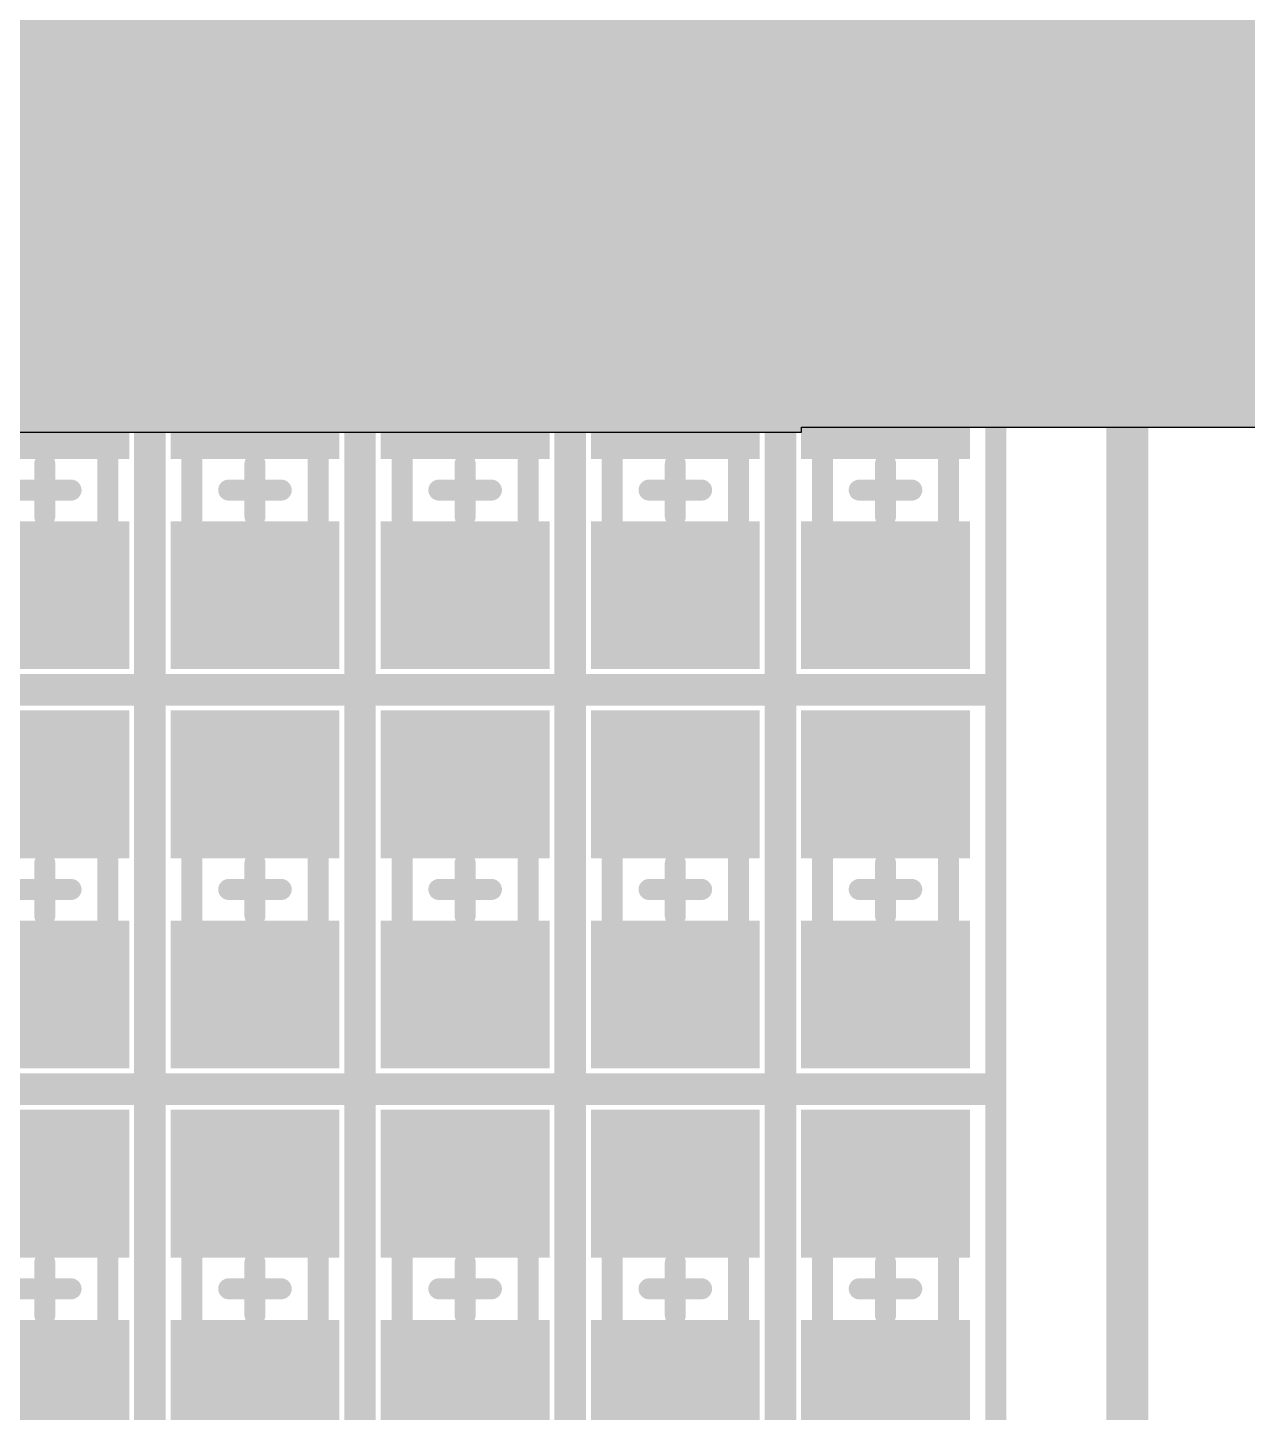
# Model space of a CAD drawing. Header units: millimetres. Extents: x 169 to 355, y 129 to 253.
# Drawn here: x 232.57 to 238.37, y 158.71 to 165.3 of the extents above; entities that cross this region are included whole.
import ezdxf

# ---------------------------------------------------------------- set-up
doc = ezdxf.new("R2010")
doc.units = ezdxf.units.MM
for name, color, linetype in [('BottomLayer', 5, 'Continuous'), ('BottomOverlay', 54, 'Continuous'), ('BottomPaste', 16, 'Continuous'), ('BottomSolder', 6, 'Continuous'), ('InternalPlane1', 76, 'Continuous'), ('Mechanical1', 6, 'Continuous'), ('Mechanical15', 56, 'Continuous')]:
    doc.layers.add(name, color=color, linetype=linetype)

# ---------------------------------------------------------------- blocks, each defined once
blk = doc.blocks.new('R0402_NOSILK_B_57')
at = {"layer": 'BottomLayer'}
for points in [[(-0.25, -0.3), (-0.25, 0.3), (-0.75, -0.3), (-0.75, 0.3)], [(0.75, -0.3), (0.75, 0.3), (0.25, -0.3), (0.25, 0.3)]]:
    blk.add_solid(points, dxfattribs=at)
at = {"layer": 'BottomPaste'}
for points in [[(-0.25, -0.3), (-0.25, 0.3), (-0.75, -0.3), (-0.75, 0.3)], [(0.75, -0.3), (0.75, 0.3), (0.25, -0.3), (0.25, 0.3)]]:
    blk.add_solid(points, dxfattribs=at)
at = {"layer": 'BottomSolder'}
for points in [[(-0.1484, -0.4016), (-0.1484, 0.4016), (-0.8516, -0.4016), (-0.8516, 0.4016)], [(0.8516, -0.4016), (0.8516, 0.4016), (0.1484, -0.4016), (0.1484, 0.4016)]]:
    blk.add_solid(points, dxfattribs=at)
at = {"layer": 'Mechanical1', "const_width": 0.1}
for points in [[(-0.52, 0.2999), (-0.52, -0.3001)], [(-0.52, 0.2999), (0.5201, 0.2999)], [(0.5201, 0.2999), (0.5201, -0.3001)], [(-0.52, -0.3001), (0.5201, -0.3001)]]:
    blk.add_lwpolyline(points, dxfattribs=at)
at = {"layer": 'Mechanical1', "const_width": 0.05}
for points in [[(-0.545, 0.2999, 1), (-0.495, 0.2999, 1)], [(-0.545, 0.2999, 1), (-0.495, 0.2999, 1)], [(0.4951, 0.2999, 1), (0.5451, 0.2999, 1)], [(0.4951, 0.2999, 1), (0.5451, 0.2999, 1)], [(-0.545, -0.3001, 1), (-0.495, -0.3001, 1)], [(-0.545, -0.3001, 1), (-0.495, -0.3001, 1)], [(0.4951, -0.3001, 1), (0.5451, -0.3001, 1)], [(0.4951, -0.3001, 1), (0.5451, -0.3001, 1)]]:
    blk.add_lwpolyline(points, format="xyb", close=True, dxfattribs=at)
at = {"layer": 'Mechanical15', "const_width": 0.1}
for points in [[(-0.975, 0.525), (-0.975, -0.525)], [(-0.975, 0.525), (0.975, 0.525)], [(0.975, 0.525), (0.975, -0.525)], [(0, 0.125), (0, -0.125)], [(-0.125, 0), (0.125, 0)], [(-0.975, -0.525), (0.975, -0.525)]]:
    blk.add_lwpolyline(points, dxfattribs=at)
at = {"layer": 'Mechanical15', "const_width": 0.05}
for points in [[(-1, 0.525, 1), (-0.95, 0.525, 1)], [(-1, 0.525, 1), (-0.95, 0.525, 1)], [(0.95, 0.525, 1), (1, 0.525, 1)], [(0.95, 0.525, 1), (1, 0.525, 1)], [(-0.025, 0.125, 1), (0.025, 0.125, 1)], [(-0.15, 0, 1), (-0.1, 0, 1)], [(0.1, 0, 1), (0.15, 0, 1)], [(-0.025, -0.125, 1), (0.025, -0.125, 1)], [(-1, -0.525, 1), (-0.95, -0.525, 1)], [(-1, -0.525, 1), (-0.95, -0.525, 1)], [(0.95, -0.525, 1), (1, -0.525, 1)], [(0.95, -0.525, 1), (1, -0.525, 1)]]:
    blk.add_lwpolyline(points, format="xyb", close=True, dxfattribs=at)
blk = doc.blocks.new('R0402_NOSILK_B_66')
at = {"layer": 'BottomLayer'}
for points in [[(-0.25, -0.3), (-0.25, 0.3), (-0.75, -0.3), (-0.75, 0.3)], [(0.75, -0.3), (0.75, 0.3), (0.25, -0.3), (0.25, 0.3)]]:
    blk.add_solid(points, dxfattribs=at)
at = {"layer": 'BottomPaste'}
for points in [[(-0.25, -0.3), (-0.25, 0.3), (-0.75, -0.3), (-0.75, 0.3)], [(0.75, -0.3), (0.75, 0.3), (0.25, -0.3), (0.25, 0.3)]]:
    blk.add_solid(points, dxfattribs=at)
at = {"layer": 'BottomSolder'}
for points in [[(-0.1484, -0.4016), (-0.1484, 0.4016), (-0.8516, -0.4016), (-0.8516, 0.4016)], [(0.8516, -0.4016), (0.8516, 0.4016), (0.1484, -0.4016), (0.1484, 0.4016)]]:
    blk.add_solid(points, dxfattribs=at)
at = {"layer": 'Mechanical1', "const_width": 0.1}
for points in [[(-0.52, 0.2999), (-0.52, -0.3001)], [(-0.52, 0.2999), (0.5201, 0.2999)], [(0.5201, 0.2999), (0.5201, -0.3001)], [(-0.52, -0.3001), (0.5201, -0.3001)]]:
    blk.add_lwpolyline(points, dxfattribs=at)
at = {"layer": 'Mechanical1', "const_width": 0.05}
for points in [[(-0.545, 0.2999, 1), (-0.495, 0.2999, 1)], [(-0.545, 0.2999, 1), (-0.495, 0.2999, 1)], [(0.4951, 0.2999, 1), (0.5451, 0.2999, 1)], [(0.4951, 0.2999, 1), (0.5451, 0.2999, 1)], [(-0.545, -0.3001, 1), (-0.495, -0.3001, 1)], [(-0.545, -0.3001, 1), (-0.495, -0.3001, 1)], [(0.4951, -0.3001, 1), (0.5451, -0.3001, 1)], [(0.4951, -0.3001, 1), (0.5451, -0.3001, 1)]]:
    blk.add_lwpolyline(points, format="xyb", close=True, dxfattribs=at)
at = {"layer": 'Mechanical15', "const_width": 0.1}
for points in [[(-0.975, 0.525), (-0.975, -0.525)], [(-0.975, 0.525), (0.975, 0.525)], [(0.975, 0.525), (0.975, -0.525)], [(0, 0.125), (0, -0.125)], [(-0.125, 0), (0.125, 0)], [(-0.975, -0.525), (0.975, -0.525)]]:
    blk.add_lwpolyline(points, dxfattribs=at)
at = {"layer": 'Mechanical15', "const_width": 0.05}
for points in [[(-1, 0.525, 1), (-0.95, 0.525, 1)], [(-1, 0.525, 1), (-0.95, 0.525, 1)], [(0.95, 0.525, 1), (1, 0.525, 1)], [(0.95, 0.525, 1), (1, 0.525, 1)], [(-0.025, 0.125, 1), (0.025, 0.125, 1)], [(-0.15, 0, 1), (-0.1, 0, 1)], [(0.1, 0, 1), (0.15, 0, 1)], [(-0.025, -0.125, 1), (0.025, -0.125, 1)], [(-1, -0.525, 1), (-0.95, -0.525, 1)], [(-1, -0.525, 1), (-0.95, -0.525, 1)], [(0.95, -0.525, 1), (1, -0.525, 1)], [(0.95, -0.525, 1), (1, -0.525, 1)]]:
    blk.add_lwpolyline(points, format="xyb", close=True, dxfattribs=at)
blk = doc.blocks.new('R0402_NOSILK_B_72')
at = {"layer": 'BottomLayer'}
for points in [[(-0.25, -0.3), (-0.25, 0.3), (-0.75, -0.3), (-0.75, 0.3)], [(0.75, -0.3), (0.75, 0.3), (0.25, -0.3), (0.25, 0.3)]]:
    blk.add_solid(points, dxfattribs=at)
at = {"layer": 'BottomPaste'}
for points in [[(-0.25, -0.3), (-0.25, 0.3), (-0.75, -0.3), (-0.75, 0.3)], [(0.75, -0.3), (0.75, 0.3), (0.25, -0.3), (0.25, 0.3)]]:
    blk.add_solid(points, dxfattribs=at)
at = {"layer": 'BottomSolder'}
for points in [[(-0.1484, -0.4016), (-0.1484, 0.4016), (-0.8516, -0.4016), (-0.8516, 0.4016)], [(0.8516, -0.4016), (0.8516, 0.4016), (0.1484, -0.4016), (0.1484, 0.4016)]]:
    blk.add_solid(points, dxfattribs=at)
at = {"layer": 'Mechanical1', "const_width": 0.1}
for points in [[(-0.52, 0.2999), (-0.52, -0.3001)], [(-0.52, 0.2999), (0.5201, 0.2999)], [(0.5201, 0.2999), (0.5201, -0.3001)], [(-0.52, -0.3001), (0.5201, -0.3001)]]:
    blk.add_lwpolyline(points, dxfattribs=at)
at = {"layer": 'Mechanical1', "const_width": 0.05}
for points in [[(-0.545, 0.2999, 1), (-0.495, 0.2999, 1)], [(-0.545, 0.2999, 1), (-0.495, 0.2999, 1)], [(0.4951, 0.2999, 1), (0.5451, 0.2999, 1)], [(0.4951, 0.2999, 1), (0.5451, 0.2999, 1)], [(-0.545, -0.3001, 1), (-0.495, -0.3001, 1)], [(-0.545, -0.3001, 1), (-0.495, -0.3001, 1)], [(0.4951, -0.3001, 1), (0.5451, -0.3001, 1)], [(0.4951, -0.3001, 1), (0.5451, -0.3001, 1)]]:
    blk.add_lwpolyline(points, format="xyb", close=True, dxfattribs=at)
at = {"layer": 'Mechanical15', "const_width": 0.1}
for points in [[(-0.975, 0.525), (-0.975, -0.525)], [(-0.975, 0.525), (0.975, 0.525)], [(0.975, 0.525), (0.975, -0.525)], [(0, 0.125), (0, -0.125)], [(-0.125, 0), (0.125, 0)], [(-0.975, -0.525), (0.975, -0.525)]]:
    blk.add_lwpolyline(points, dxfattribs=at)
at = {"layer": 'Mechanical15', "const_width": 0.05}
for points in [[(-1, 0.525, 1), (-0.95, 0.525, 1)], [(-1, 0.525, 1), (-0.95, 0.525, 1)], [(0.95, 0.525, 1), (1, 0.525, 1)], [(0.95, 0.525, 1), (1, 0.525, 1)], [(-0.025, 0.125, 1), (0.025, 0.125, 1)], [(-0.15, 0, 1), (-0.1, 0, 1)], [(0.1, 0, 1), (0.15, 0, 1)], [(-0.025, -0.125, 1), (0.025, -0.125, 1)], [(-1, -0.525, 1), (-0.95, -0.525, 1)], [(-1, -0.525, 1), (-0.95, -0.525, 1)], [(0.95, -0.525, 1), (1, -0.525, 1)], [(0.95, -0.525, 1), (1, -0.525, 1)]]:
    blk.add_lwpolyline(points, format="xyb", close=True, dxfattribs=at)
blk = doc.blocks.new('R0402_NOSILK_B_75')
at = {"layer": 'BottomLayer'}
for points in [[(-0.25, -0.3), (-0.25, 0.3), (-0.75, -0.3), (-0.75, 0.3)], [(0.75, -0.3), (0.75, 0.3), (0.25, -0.3), (0.25, 0.3)]]:
    blk.add_solid(points, dxfattribs=at)
at = {"layer": 'BottomPaste'}
for points in [[(-0.25, -0.3), (-0.25, 0.3), (-0.75, -0.3), (-0.75, 0.3)], [(0.75, -0.3), (0.75, 0.3), (0.25, -0.3), (0.25, 0.3)]]:
    blk.add_solid(points, dxfattribs=at)
at = {"layer": 'BottomSolder'}
for points in [[(-0.1484, -0.4016), (-0.1484, 0.4016), (-0.8516, -0.4016), (-0.8516, 0.4016)], [(0.8516, -0.4016), (0.8516, 0.4016), (0.1484, -0.4016), (0.1484, 0.4016)]]:
    blk.add_solid(points, dxfattribs=at)
at = {"layer": 'Mechanical1', "const_width": 0.1}
for points in [[(-0.52, 0.2999), (-0.52, -0.3001)], [(-0.52, 0.2999), (0.5201, 0.2999)], [(0.5201, 0.2999), (0.5201, -0.3001)], [(-0.52, -0.3001), (0.5201, -0.3001)]]:
    blk.add_lwpolyline(points, dxfattribs=at)
at = {"layer": 'Mechanical1', "const_width": 0.05}
for points in [[(-0.545, 0.2999, 1), (-0.495, 0.2999, 1)], [(-0.545, 0.2999, 1), (-0.495, 0.2999, 1)], [(0.4951, 0.2999, 1), (0.5451, 0.2999, 1)], [(0.4951, 0.2999, 1), (0.5451, 0.2999, 1)], [(-0.545, -0.3001, 1), (-0.495, -0.3001, 1)], [(-0.545, -0.3001, 1), (-0.495, -0.3001, 1)], [(0.4951, -0.3001, 1), (0.5451, -0.3001, 1)], [(0.4951, -0.3001, 1), (0.5451, -0.3001, 1)]]:
    blk.add_lwpolyline(points, format="xyb", close=True, dxfattribs=at)
at = {"layer": 'Mechanical15', "const_width": 0.1}
for points in [[(-0.975, 0.525), (-0.975, -0.525)], [(-0.975, 0.525), (0.975, 0.525)], [(0.975, 0.525), (0.975, -0.525)], [(0, 0.125), (0, -0.125)], [(-0.125, 0), (0.125, 0)], [(-0.975, -0.525), (0.975, -0.525)]]:
    blk.add_lwpolyline(points, dxfattribs=at)
at = {"layer": 'Mechanical15', "const_width": 0.05}
for points in [[(-1, 0.525, 1), (-0.95, 0.525, 1)], [(-1, 0.525, 1), (-0.95, 0.525, 1)], [(0.95, 0.525, 1), (1, 0.525, 1)], [(0.95, 0.525, 1), (1, 0.525, 1)], [(-0.025, 0.125, 1), (0.025, 0.125, 1)], [(-0.15, 0, 1), (-0.1, 0, 1)], [(0.1, 0, 1), (0.15, 0, 1)], [(-0.025, -0.125, 1), (0.025, -0.125, 1)], [(-1, -0.525, 1), (-0.95, -0.525, 1)], [(-1, -0.525, 1), (-0.95, -0.525, 1)], [(0.95, -0.525, 1), (1, -0.525, 1)], [(0.95, -0.525, 1), (1, -0.525, 1)]]:
    blk.add_lwpolyline(points, format="xyb", close=True, dxfattribs=at)
blk = doc.blocks.new('R0402_NOSILK_B_85')
at = {"layer": 'BottomLayer'}
for points in [[(-0.25, -0.3), (-0.25, 0.3), (-0.75, -0.3), (-0.75, 0.3)], [(0.75, -0.3), (0.75, 0.3), (0.25, -0.3), (0.25, 0.3)]]:
    blk.add_solid(points, dxfattribs=at)
at = {"layer": 'BottomPaste'}
for points in [[(-0.25, -0.3), (-0.25, 0.3), (-0.75, -0.3), (-0.75, 0.3)], [(0.75, -0.3), (0.75, 0.3), (0.25, -0.3), (0.25, 0.3)]]:
    blk.add_solid(points, dxfattribs=at)
at = {"layer": 'BottomSolder'}
for points in [[(-0.1484, -0.4016), (-0.1484, 0.4016), (-0.8516, -0.4016), (-0.8516, 0.4016)], [(0.8516, -0.4016), (0.8516, 0.4016), (0.1484, -0.4016), (0.1484, 0.4016)]]:
    blk.add_solid(points, dxfattribs=at)
at = {"layer": 'Mechanical1', "const_width": 0.1}
for points in [[(-0.52, 0.2999), (-0.52, -0.3001)], [(-0.52, 0.2999), (0.5201, 0.2999)], [(0.5201, 0.2999), (0.5201, -0.3001)], [(-0.52, -0.3001), (0.5201, -0.3001)]]:
    blk.add_lwpolyline(points, dxfattribs=at)
at = {"layer": 'Mechanical1', "const_width": 0.05}
for points in [[(-0.545, 0.2999, 1), (-0.495, 0.2999, 1)], [(-0.545, 0.2999, 1), (-0.495, 0.2999, 1)], [(0.4951, 0.2999, 1), (0.5451, 0.2999, 1)], [(0.4951, 0.2999, 1), (0.5451, 0.2999, 1)], [(-0.545, -0.3001, 1), (-0.495, -0.3001, 1)], [(-0.545, -0.3001, 1), (-0.495, -0.3001, 1)], [(0.4951, -0.3001, 1), (0.5451, -0.3001, 1)], [(0.4951, -0.3001, 1), (0.5451, -0.3001, 1)]]:
    blk.add_lwpolyline(points, format="xyb", close=True, dxfattribs=at)
at = {"layer": 'Mechanical15', "const_width": 0.1}
for points in [[(-0.975, 0.525), (-0.975, -0.525)], [(-0.975, 0.525), (0.975, 0.525)], [(0.975, 0.525), (0.975, -0.525)], [(0, 0.125), (0, -0.125)], [(-0.125, 0), (0.125, 0)], [(-0.975, -0.525), (0.975, -0.525)]]:
    blk.add_lwpolyline(points, dxfattribs=at)
at = {"layer": 'Mechanical15', "const_width": 0.05}
for points in [[(-1, 0.525, 1), (-0.95, 0.525, 1)], [(-1, 0.525, 1), (-0.95, 0.525, 1)], [(0.95, 0.525, 1), (1, 0.525, 1)], [(0.95, 0.525, 1), (1, 0.525, 1)], [(-0.025, 0.125, 1), (0.025, 0.125, 1)], [(-0.15, 0, 1), (-0.1, 0, 1)], [(0.1, 0, 1), (0.15, 0, 1)], [(-0.025, -0.125, 1), (0.025, -0.125, 1)], [(-1, -0.525, 1), (-0.95, -0.525, 1)], [(-1, -0.525, 1), (-0.95, -0.525, 1)], [(0.95, -0.525, 1), (1, -0.525, 1)], [(0.95, -0.525, 1), (1, -0.525, 1)]]:
    blk.add_lwpolyline(points, format="xyb", close=True, dxfattribs=at)
blk = doc.blocks.new('R0402_NOSILK_B_96')
at = {"layer": 'BottomLayer'}
for points in [[(-0.25, -0.3), (-0.25, 0.3), (-0.75, -0.3), (-0.75, 0.3)], [(0.75, -0.3), (0.75, 0.3), (0.25, -0.3), (0.25, 0.3)]]:
    blk.add_solid(points, dxfattribs=at)
at = {"layer": 'BottomPaste'}
for points in [[(-0.25, -0.3), (-0.25, 0.3), (-0.75, -0.3), (-0.75, 0.3)], [(0.75, -0.3), (0.75, 0.3), (0.25, -0.3), (0.25, 0.3)]]:
    blk.add_solid(points, dxfattribs=at)
at = {"layer": 'BottomSolder'}
for points in [[(-0.1484, -0.4016), (-0.1484, 0.4016), (-0.8516, -0.4016), (-0.8516, 0.4016)], [(0.8516, -0.4016), (0.8516, 0.4016), (0.1484, -0.4016), (0.1484, 0.4016)]]:
    blk.add_solid(points, dxfattribs=at)
at = {"layer": 'Mechanical1', "const_width": 0.1}
for points in [[(-0.52, 0.2999), (-0.52, -0.3001)], [(-0.52, 0.2999), (0.5201, 0.2999)], [(0.5201, 0.2999), (0.5201, -0.3001)], [(-0.52, -0.3001), (0.5201, -0.3001)]]:
    blk.add_lwpolyline(points, dxfattribs=at)
at = {"layer": 'Mechanical1', "const_width": 0.05}
for points in [[(-0.545, 0.2999, 1), (-0.495, 0.2999, 1)], [(-0.545, 0.2999, 1), (-0.495, 0.2999, 1)], [(0.4951, 0.2999, 1), (0.5451, 0.2999, 1)], [(0.4951, 0.2999, 1), (0.5451, 0.2999, 1)], [(-0.545, -0.3001, 1), (-0.495, -0.3001, 1)], [(-0.545, -0.3001, 1), (-0.495, -0.3001, 1)], [(0.4951, -0.3001, 1), (0.5451, -0.3001, 1)], [(0.4951, -0.3001, 1), (0.5451, -0.3001, 1)]]:
    blk.add_lwpolyline(points, format="xyb", close=True, dxfattribs=at)
at = {"layer": 'Mechanical15', "const_width": 0.1}
for points in [[(-0.975, 0.525), (-0.975, -0.525)], [(-0.975, 0.525), (0.975, 0.525)], [(0.975, 0.525), (0.975, -0.525)], [(0, 0.125), (0, -0.125)], [(-0.125, 0), (0.125, 0)], [(-0.975, -0.525), (0.975, -0.525)]]:
    blk.add_lwpolyline(points, dxfattribs=at)
at = {"layer": 'Mechanical15', "const_width": 0.05}
for points in [[(-1, 0.525, 1), (-0.95, 0.525, 1)], [(-1, 0.525, 1), (-0.95, 0.525, 1)], [(0.95, 0.525, 1), (1, 0.525, 1)], [(0.95, 0.525, 1), (1, 0.525, 1)], [(-0.025, 0.125, 1), (0.025, 0.125, 1)], [(-0.15, 0, 1), (-0.1, 0, 1)], [(0.1, 0, 1), (0.15, 0, 1)], [(-0.025, -0.125, 1), (0.025, -0.125, 1)], [(-1, -0.525, 1), (-0.95, -0.525, 1)], [(-1, -0.525, 1), (-0.95, -0.525, 1)], [(0.95, -0.525, 1), (1, -0.525, 1)], [(0.95, -0.525, 1), (1, -0.525, 1)]]:
    blk.add_lwpolyline(points, format="xyb", close=True, dxfattribs=at)
blk = doc.blocks.new('R0402_NOSILK_B_102')
at = {"layer": 'BottomLayer'}
for points in [[(-0.25, -0.3), (-0.25, 0.3), (-0.75, -0.3), (-0.75, 0.3)], [(0.75, -0.3), (0.75, 0.3), (0.25, -0.3), (0.25, 0.3)]]:
    blk.add_solid(points, dxfattribs=at)
at = {"layer": 'BottomPaste'}
for points in [[(-0.25, -0.3), (-0.25, 0.3), (-0.75, -0.3), (-0.75, 0.3)], [(0.75, -0.3), (0.75, 0.3), (0.25, -0.3), (0.25, 0.3)]]:
    blk.add_solid(points, dxfattribs=at)
at = {"layer": 'BottomSolder'}
for points in [[(-0.1484, -0.4016), (-0.1484, 0.4016), (-0.8516, -0.4016), (-0.8516, 0.4016)], [(0.8516, -0.4016), (0.8516, 0.4016), (0.1484, -0.4016), (0.1484, 0.4016)]]:
    blk.add_solid(points, dxfattribs=at)
at = {"layer": 'Mechanical1', "const_width": 0.1}
for points in [[(-0.52, 0.2999), (-0.52, -0.3001)], [(-0.52, 0.2999), (0.5201, 0.2999)], [(0.5201, 0.2999), (0.5201, -0.3001)], [(-0.52, -0.3001), (0.5201, -0.3001)]]:
    blk.add_lwpolyline(points, dxfattribs=at)
at = {"layer": 'Mechanical1', "const_width": 0.05}
for points in [[(-0.545, 0.2999, 1), (-0.495, 0.2999, 1)], [(-0.545, 0.2999, 1), (-0.495, 0.2999, 1)], [(0.4951, 0.2999, 1), (0.5451, 0.2999, 1)], [(0.4951, 0.2999, 1), (0.5451, 0.2999, 1)], [(-0.545, -0.3001, 1), (-0.495, -0.3001, 1)], [(-0.545, -0.3001, 1), (-0.495, -0.3001, 1)], [(0.4951, -0.3001, 1), (0.5451, -0.3001, 1)], [(0.4951, -0.3001, 1), (0.5451, -0.3001, 1)]]:
    blk.add_lwpolyline(points, format="xyb", close=True, dxfattribs=at)
at = {"layer": 'Mechanical15', "const_width": 0.1}
for points in [[(-0.975, 0.525), (-0.975, -0.525)], [(-0.975, 0.525), (0.975, 0.525)], [(0.975, 0.525), (0.975, -0.525)], [(0, 0.125), (0, -0.125)], [(-0.125, 0), (0.125, 0)], [(-0.975, -0.525), (0.975, -0.525)]]:
    blk.add_lwpolyline(points, dxfattribs=at)
at = {"layer": 'Mechanical15', "const_width": 0.05}
for points in [[(-1, 0.525, 1), (-0.95, 0.525, 1)], [(-1, 0.525, 1), (-0.95, 0.525, 1)], [(0.95, 0.525, 1), (1, 0.525, 1)], [(0.95, 0.525, 1), (1, 0.525, 1)], [(-0.025, 0.125, 1), (0.025, 0.125, 1)], [(-0.15, 0, 1), (-0.1, 0, 1)], [(0.1, 0, 1), (0.15, 0, 1)], [(-0.025, -0.125, 1), (0.025, -0.125, 1)], [(-1, -0.525, 1), (-0.95, -0.525, 1)], [(-1, -0.525, 1), (-0.95, -0.525, 1)], [(0.95, -0.525, 1), (1, -0.525, 1)], [(0.95, -0.525, 1), (1, -0.525, 1)]]:
    blk.add_lwpolyline(points, format="xyb", close=True, dxfattribs=at)
blk = doc.blocks.new('R0402_NOSILK_B_109')
at = {"layer": 'BottomLayer'}
for points in [[(-0.25, -0.3), (-0.25, 0.3), (-0.75, -0.3), (-0.75, 0.3)], [(0.75, -0.3), (0.75, 0.3), (0.25, -0.3), (0.25, 0.3)]]:
    blk.add_solid(points, dxfattribs=at)
at = {"layer": 'BottomPaste'}
for points in [[(-0.25, -0.3), (-0.25, 0.3), (-0.75, -0.3), (-0.75, 0.3)], [(0.75, -0.3), (0.75, 0.3), (0.25, -0.3), (0.25, 0.3)]]:
    blk.add_solid(points, dxfattribs=at)
at = {"layer": 'BottomSolder'}
for points in [[(-0.1484, -0.4016), (-0.1484, 0.4016), (-0.8516, -0.4016), (-0.8516, 0.4016)], [(0.8516, -0.4016), (0.8516, 0.4016), (0.1484, -0.4016), (0.1484, 0.4016)]]:
    blk.add_solid(points, dxfattribs=at)
at = {"layer": 'Mechanical1', "const_width": 0.1}
for points in [[(-0.52, 0.2999), (-0.52, -0.3001)], [(-0.52, 0.2999), (0.5201, 0.2999)], [(0.5201, 0.2999), (0.5201, -0.3001)], [(-0.52, -0.3001), (0.5201, -0.3001)]]:
    blk.add_lwpolyline(points, dxfattribs=at)
at = {"layer": 'Mechanical1', "const_width": 0.05}
for points in [[(-0.545, 0.2999, 1), (-0.495, 0.2999, 1)], [(-0.545, 0.2999, 1), (-0.495, 0.2999, 1)], [(0.4951, 0.2999, 1), (0.5451, 0.2999, 1)], [(0.4951, 0.2999, 1), (0.5451, 0.2999, 1)], [(-0.545, -0.3001, 1), (-0.495, -0.3001, 1)], [(-0.545, -0.3001, 1), (-0.495, -0.3001, 1)], [(0.4951, -0.3001, 1), (0.5451, -0.3001, 1)], [(0.4951, -0.3001, 1), (0.5451, -0.3001, 1)]]:
    blk.add_lwpolyline(points, format="xyb", close=True, dxfattribs=at)
at = {"layer": 'Mechanical15', "const_width": 0.1}
for points in [[(-0.975, 0.525), (-0.975, -0.525)], [(-0.975, 0.525), (0.975, 0.525)], [(0.975, 0.525), (0.975, -0.525)], [(0, 0.125), (0, -0.125)], [(-0.125, 0), (0.125, 0)], [(-0.975, -0.525), (0.975, -0.525)]]:
    blk.add_lwpolyline(points, dxfattribs=at)
at = {"layer": 'Mechanical15', "const_width": 0.05}
for points in [[(-1, 0.525, 1), (-0.95, 0.525, 1)], [(-1, 0.525, 1), (-0.95, 0.525, 1)], [(0.95, 0.525, 1), (1, 0.525, 1)], [(0.95, 0.525, 1), (1, 0.525, 1)], [(-0.025, 0.125, 1), (0.025, 0.125, 1)], [(-0.15, 0, 1), (-0.1, 0, 1)], [(0.1, 0, 1), (0.15, 0, 1)], [(-0.025, -0.125, 1), (0.025, -0.125, 1)], [(-1, -0.525, 1), (-0.95, -0.525, 1)], [(-1, -0.525, 1), (-0.95, -0.525, 1)], [(0.95, -0.525, 1), (1, -0.525, 1)], [(0.95, -0.525, 1), (1, -0.525, 1)]]:
    blk.add_lwpolyline(points, format="xyb", close=True, dxfattribs=at)
blk = doc.blocks.new('R0402_NOSILK_B_112')
at = {"layer": 'BottomLayer'}
for points in [[(-0.25, -0.3), (-0.25, 0.3), (-0.75, -0.3), (-0.75, 0.3)], [(0.75, -0.3), (0.75, 0.3), (0.25, -0.3), (0.25, 0.3)]]:
    blk.add_solid(points, dxfattribs=at)
at = {"layer": 'BottomPaste'}
for points in [[(-0.25, -0.3), (-0.25, 0.3), (-0.75, -0.3), (-0.75, 0.3)], [(0.75, -0.3), (0.75, 0.3), (0.25, -0.3), (0.25, 0.3)]]:
    blk.add_solid(points, dxfattribs=at)
at = {"layer": 'BottomSolder'}
for points in [[(-0.1484, -0.4016), (-0.1484, 0.4016), (-0.8516, -0.4016), (-0.8516, 0.4016)], [(0.8516, -0.4016), (0.8516, 0.4016), (0.1484, -0.4016), (0.1484, 0.4016)]]:
    blk.add_solid(points, dxfattribs=at)
at = {"layer": 'Mechanical1', "const_width": 0.1}
for points in [[(-0.52, 0.2999), (-0.52, -0.3001)], [(-0.52, 0.2999), (0.5201, 0.2999)], [(0.5201, 0.2999), (0.5201, -0.3001)], [(-0.52, -0.3001), (0.5201, -0.3001)]]:
    blk.add_lwpolyline(points, dxfattribs=at)
at = {"layer": 'Mechanical1', "const_width": 0.05}
for points in [[(-0.545, 0.2999, 1), (-0.495, 0.2999, 1)], [(-0.545, 0.2999, 1), (-0.495, 0.2999, 1)], [(0.4951, 0.2999, 1), (0.5451, 0.2999, 1)], [(0.4951, 0.2999, 1), (0.5451, 0.2999, 1)], [(-0.545, -0.3001, 1), (-0.495, -0.3001, 1)], [(-0.545, -0.3001, 1), (-0.495, -0.3001, 1)], [(0.4951, -0.3001, 1), (0.5451, -0.3001, 1)], [(0.4951, -0.3001, 1), (0.5451, -0.3001, 1)]]:
    blk.add_lwpolyline(points, format="xyb", close=True, dxfattribs=at)
at = {"layer": 'Mechanical15', "const_width": 0.1}
for points in [[(-0.975, 0.525), (-0.975, -0.525)], [(-0.975, 0.525), (0.975, 0.525)], [(0.975, 0.525), (0.975, -0.525)], [(0, 0.125), (0, -0.125)], [(-0.125, 0), (0.125, 0)], [(-0.975, -0.525), (0.975, -0.525)]]:
    blk.add_lwpolyline(points, dxfattribs=at)
at = {"layer": 'Mechanical15', "const_width": 0.05}
for points in [[(-1, 0.525, 1), (-0.95, 0.525, 1)], [(-1, 0.525, 1), (-0.95, 0.525, 1)], [(0.95, 0.525, 1), (1, 0.525, 1)], [(0.95, 0.525, 1), (1, 0.525, 1)], [(-0.025, 0.125, 1), (0.025, 0.125, 1)], [(-0.15, 0, 1), (-0.1, 0, 1)], [(0.1, 0, 1), (0.15, 0, 1)], [(-0.025, -0.125, 1), (0.025, -0.125, 1)], [(-1, -0.525, 1), (-0.95, -0.525, 1)], [(-1, -0.525, 1), (-0.95, -0.525, 1)], [(0.95, -0.525, 1), (1, -0.525, 1)], [(0.95, -0.525, 1), (1, -0.525, 1)]]:
    blk.add_lwpolyline(points, format="xyb", close=True, dxfattribs=at)
blk = doc.blocks.new('R0402_NOSILK_B_122')
at = {"layer": 'BottomLayer'}
for points in [[(-0.25, -0.3), (-0.25, 0.3), (-0.75, -0.3), (-0.75, 0.3)], [(0.75, -0.3), (0.75, 0.3), (0.25, -0.3), (0.25, 0.3)]]:
    blk.add_solid(points, dxfattribs=at)
at = {"layer": 'BottomPaste'}
for points in [[(-0.25, -0.3), (-0.25, 0.3), (-0.75, -0.3), (-0.75, 0.3)], [(0.75, -0.3), (0.75, 0.3), (0.25, -0.3), (0.25, 0.3)]]:
    blk.add_solid(points, dxfattribs=at)
at = {"layer": 'BottomSolder'}
for points in [[(-0.1484, -0.4016), (-0.1484, 0.4016), (-0.8516, -0.4016), (-0.8516, 0.4016)], [(0.8516, -0.4016), (0.8516, 0.4016), (0.1484, -0.4016), (0.1484, 0.4016)]]:
    blk.add_solid(points, dxfattribs=at)
at = {"layer": 'Mechanical1', "const_width": 0.1}
for points in [[(-0.52, 0.2999), (-0.52, -0.3001)], [(-0.52, 0.2999), (0.5201, 0.2999)], [(0.5201, 0.2999), (0.5201, -0.3001)], [(-0.52, -0.3001), (0.5201, -0.3001)]]:
    blk.add_lwpolyline(points, dxfattribs=at)
at = {"layer": 'Mechanical1', "const_width": 0.05}
for points in [[(-0.545, 0.2999, 1), (-0.495, 0.2999, 1)], [(-0.545, 0.2999, 1), (-0.495, 0.2999, 1)], [(0.4951, 0.2999, 1), (0.5451, 0.2999, 1)], [(0.4951, 0.2999, 1), (0.5451, 0.2999, 1)], [(-0.545, -0.3001, 1), (-0.495, -0.3001, 1)], [(-0.545, -0.3001, 1), (-0.495, -0.3001, 1)], [(0.4951, -0.3001, 1), (0.5451, -0.3001, 1)], [(0.4951, -0.3001, 1), (0.5451, -0.3001, 1)]]:
    blk.add_lwpolyline(points, format="xyb", close=True, dxfattribs=at)
at = {"layer": 'Mechanical15', "const_width": 0.1}
for points in [[(-0.975, 0.525), (-0.975, -0.525)], [(-0.975, 0.525), (0.975, 0.525)], [(0.975, 0.525), (0.975, -0.525)], [(0, 0.125), (0, -0.125)], [(-0.125, 0), (0.125, 0)], [(-0.975, -0.525), (0.975, -0.525)]]:
    blk.add_lwpolyline(points, dxfattribs=at)
at = {"layer": 'Mechanical15', "const_width": 0.05}
for points in [[(-1, 0.525, 1), (-0.95, 0.525, 1)], [(-1, 0.525, 1), (-0.95, 0.525, 1)], [(0.95, 0.525, 1), (1, 0.525, 1)], [(0.95, 0.525, 1), (1, 0.525, 1)], [(-0.025, 0.125, 1), (0.025, 0.125, 1)], [(-0.15, 0, 1), (-0.1, 0, 1)], [(0.1, 0, 1), (0.15, 0, 1)], [(-0.025, -0.125, 1), (0.025, -0.125, 1)], [(-1, -0.525, 1), (-0.95, -0.525, 1)], [(-1, -0.525, 1), (-0.95, -0.525, 1)], [(0.95, -0.525, 1), (1, -0.525, 1)], [(0.95, -0.525, 1), (1, -0.525, 1)]]:
    blk.add_lwpolyline(points, format="xyb", close=True, dxfattribs=at)
blk = doc.blocks.new('R0402_NOSILK_B_123')
at = {"layer": 'BottomLayer'}
for points in [[(-0.25, -0.3), (-0.25, 0.3), (-0.75, -0.3), (-0.75, 0.3)], [(0.75, -0.3), (0.75, 0.3), (0.25, -0.3), (0.25, 0.3)]]:
    blk.add_solid(points, dxfattribs=at)
at = {"layer": 'BottomPaste'}
for points in [[(-0.25, -0.3), (-0.25, 0.3), (-0.75, -0.3), (-0.75, 0.3)], [(0.75, -0.3), (0.75, 0.3), (0.25, -0.3), (0.25, 0.3)]]:
    blk.add_solid(points, dxfattribs=at)
at = {"layer": 'BottomSolder'}
for points in [[(-0.1484, -0.4016), (-0.1484, 0.4016), (-0.8516, -0.4016), (-0.8516, 0.4016)], [(0.8516, -0.4016), (0.8516, 0.4016), (0.1484, -0.4016), (0.1484, 0.4016)]]:
    blk.add_solid(points, dxfattribs=at)
at = {"layer": 'Mechanical1', "const_width": 0.1}
for points in [[(-0.52, 0.2999), (-0.52, -0.3001)], [(-0.52, 0.2999), (0.5201, 0.2999)], [(0.5201, 0.2999), (0.5201, -0.3001)], [(-0.52, -0.3001), (0.5201, -0.3001)]]:
    blk.add_lwpolyline(points, dxfattribs=at)
at = {"layer": 'Mechanical1', "const_width": 0.05}
for points in [[(-0.545, 0.2999, 1), (-0.495, 0.2999, 1)], [(-0.545, 0.2999, 1), (-0.495, 0.2999, 1)], [(0.4951, 0.2999, 1), (0.5451, 0.2999, 1)], [(0.4951, 0.2999, 1), (0.5451, 0.2999, 1)], [(-0.545, -0.3001, 1), (-0.495, -0.3001, 1)], [(-0.545, -0.3001, 1), (-0.495, -0.3001, 1)], [(0.4951, -0.3001, 1), (0.5451, -0.3001, 1)], [(0.4951, -0.3001, 1), (0.5451, -0.3001, 1)]]:
    blk.add_lwpolyline(points, format="xyb", close=True, dxfattribs=at)
at = {"layer": 'Mechanical15', "const_width": 0.1}
for points in [[(-0.975, 0.525), (-0.975, -0.525)], [(-0.975, 0.525), (0.975, 0.525)], [(0.975, 0.525), (0.975, -0.525)], [(0, 0.125), (0, -0.125)], [(-0.125, 0), (0.125, 0)], [(-0.975, -0.525), (0.975, -0.525)]]:
    blk.add_lwpolyline(points, dxfattribs=at)
at = {"layer": 'Mechanical15', "const_width": 0.05}
for points in [[(-1, 0.525, 1), (-0.95, 0.525, 1)], [(-1, 0.525, 1), (-0.95, 0.525, 1)], [(0.95, 0.525, 1), (1, 0.525, 1)], [(0.95, 0.525, 1), (1, 0.525, 1)], [(-0.025, 0.125, 1), (0.025, 0.125, 1)], [(-0.15, 0, 1), (-0.1, 0, 1)], [(0.1, 0, 1), (0.15, 0, 1)], [(-0.025, -0.125, 1), (0.025, -0.125, 1)], [(-1, -0.525, 1), (-0.95, -0.525, 1)], [(-1, -0.525, 1), (-0.95, -0.525, 1)], [(0.95, -0.525, 1), (1, -0.525, 1)], [(0.95, -0.525, 1), (1, -0.525, 1)]]:
    blk.add_lwpolyline(points, format="xyb", close=True, dxfattribs=at)
blk = doc.blocks.new('R0402_NOSILK_B_135')
at = {"layer": 'BottomLayer'}
for points in [[(-0.25, -0.3), (-0.25, 0.3), (-0.75, -0.3), (-0.75, 0.3)], [(0.75, -0.3), (0.75, 0.3), (0.25, -0.3), (0.25, 0.3)]]:
    blk.add_solid(points, dxfattribs=at)
at = {"layer": 'BottomPaste'}
for points in [[(-0.25, -0.3), (-0.25, 0.3), (-0.75, -0.3), (-0.75, 0.3)], [(0.75, -0.3), (0.75, 0.3), (0.25, -0.3), (0.25, 0.3)]]:
    blk.add_solid(points, dxfattribs=at)
at = {"layer": 'BottomSolder'}
for points in [[(-0.1484, -0.4016), (-0.1484, 0.4016), (-0.8516, -0.4016), (-0.8516, 0.4016)], [(0.8516, -0.4016), (0.8516, 0.4016), (0.1484, -0.4016), (0.1484, 0.4016)]]:
    blk.add_solid(points, dxfattribs=at)
at = {"layer": 'Mechanical1', "const_width": 0.1}
for points in [[(-0.52, 0.2999), (-0.52, -0.3001)], [(-0.52, 0.2999), (0.5201, 0.2999)], [(0.5201, 0.2999), (0.5201, -0.3001)], [(-0.52, -0.3001), (0.5201, -0.3001)]]:
    blk.add_lwpolyline(points, dxfattribs=at)
at = {"layer": 'Mechanical1', "const_width": 0.05}
for points in [[(-0.545, 0.2999, 1), (-0.495, 0.2999, 1)], [(-0.545, 0.2999, 1), (-0.495, 0.2999, 1)], [(0.4951, 0.2999, 1), (0.5451, 0.2999, 1)], [(0.4951, 0.2999, 1), (0.5451, 0.2999, 1)], [(-0.545, -0.3001, 1), (-0.495, -0.3001, 1)], [(-0.545, -0.3001, 1), (-0.495, -0.3001, 1)], [(0.4951, -0.3001, 1), (0.5451, -0.3001, 1)], [(0.4951, -0.3001, 1), (0.5451, -0.3001, 1)]]:
    blk.add_lwpolyline(points, format="xyb", close=True, dxfattribs=at)
at = {"layer": 'Mechanical15', "const_width": 0.1}
for points in [[(-0.975, 0.525), (-0.975, -0.525)], [(-0.975, 0.525), (0.975, 0.525)], [(0.975, 0.525), (0.975, -0.525)], [(0, 0.125), (0, -0.125)], [(-0.125, 0), (0.125, 0)], [(-0.975, -0.525), (0.975, -0.525)]]:
    blk.add_lwpolyline(points, dxfattribs=at)
at = {"layer": 'Mechanical15', "const_width": 0.05}
for points in [[(-1, 0.525, 1), (-0.95, 0.525, 1)], [(-1, 0.525, 1), (-0.95, 0.525, 1)], [(0.95, 0.525, 1), (1, 0.525, 1)], [(0.95, 0.525, 1), (1, 0.525, 1)], [(-0.025, 0.125, 1), (0.025, 0.125, 1)], [(-0.15, 0, 1), (-0.1, 0, 1)], [(0.1, 0, 1), (0.15, 0, 1)], [(-0.025, -0.125, 1), (0.025, -0.125, 1)], [(-1, -0.525, 1), (-0.95, -0.525, 1)], [(-1, -0.525, 1), (-0.95, -0.525, 1)], [(0.95, -0.525, 1), (1, -0.525, 1)], [(0.95, -0.525, 1), (1, -0.525, 1)]]:
    blk.add_lwpolyline(points, format="xyb", close=True, dxfattribs=at)
blk = doc.blocks.new('R0402_NOSILK_B_136')
at = {"layer": 'BottomLayer'}
for points in [[(-0.25, -0.3), (-0.25, 0.3), (-0.75, -0.3), (-0.75, 0.3)], [(0.75, -0.3), (0.75, 0.3), (0.25, -0.3), (0.25, 0.3)]]:
    blk.add_solid(points, dxfattribs=at)
at = {"layer": 'BottomPaste'}
for points in [[(-0.25, -0.3), (-0.25, 0.3), (-0.75, -0.3), (-0.75, 0.3)], [(0.75, -0.3), (0.75, 0.3), (0.25, -0.3), (0.25, 0.3)]]:
    blk.add_solid(points, dxfattribs=at)
at = {"layer": 'BottomSolder'}
for points in [[(-0.1484, -0.4016), (-0.1484, 0.4016), (-0.8516, -0.4016), (-0.8516, 0.4016)], [(0.8516, -0.4016), (0.8516, 0.4016), (0.1484, -0.4016), (0.1484, 0.4016)]]:
    blk.add_solid(points, dxfattribs=at)
at = {"layer": 'Mechanical1', "const_width": 0.1}
for points in [[(-0.52, 0.2999), (-0.52, -0.3001)], [(-0.52, 0.2999), (0.5201, 0.2999)], [(0.5201, 0.2999), (0.5201, -0.3001)], [(-0.52, -0.3001), (0.5201, -0.3001)]]:
    blk.add_lwpolyline(points, dxfattribs=at)
at = {"layer": 'Mechanical1', "const_width": 0.05}
for points in [[(-0.545, 0.2999, 1), (-0.495, 0.2999, 1)], [(-0.545, 0.2999, 1), (-0.495, 0.2999, 1)], [(0.4951, 0.2999, 1), (0.5451, 0.2999, 1)], [(0.4951, 0.2999, 1), (0.5451, 0.2999, 1)], [(-0.545, -0.3001, 1), (-0.495, -0.3001, 1)], [(-0.545, -0.3001, 1), (-0.495, -0.3001, 1)], [(0.4951, -0.3001, 1), (0.5451, -0.3001, 1)], [(0.4951, -0.3001, 1), (0.5451, -0.3001, 1)]]:
    blk.add_lwpolyline(points, format="xyb", close=True, dxfattribs=at)
at = {"layer": 'Mechanical15', "const_width": 0.1}
for points in [[(-0.975, 0.525), (-0.975, -0.525)], [(-0.975, 0.525), (0.975, 0.525)], [(0.975, 0.525), (0.975, -0.525)], [(0, 0.125), (0, -0.125)], [(-0.125, 0), (0.125, 0)], [(-0.975, -0.525), (0.975, -0.525)]]:
    blk.add_lwpolyline(points, dxfattribs=at)
at = {"layer": 'Mechanical15', "const_width": 0.05}
for points in [[(-1, 0.525, 1), (-0.95, 0.525, 1)], [(-1, 0.525, 1), (-0.95, 0.525, 1)], [(0.95, 0.525, 1), (1, 0.525, 1)], [(0.95, 0.525, 1), (1, 0.525, 1)], [(-0.025, 0.125, 1), (0.025, 0.125, 1)], [(-0.15, 0, 1), (-0.1, 0, 1)], [(0.1, 0, 1), (0.15, 0, 1)], [(-0.025, -0.125, 1), (0.025, -0.125, 1)], [(-1, -0.525, 1), (-0.95, -0.525, 1)], [(-1, -0.525, 1), (-0.95, -0.525, 1)], [(0.95, -0.525, 1), (1, -0.525, 1)], [(0.95, -0.525, 1), (1, -0.525, 1)]]:
    blk.add_lwpolyline(points, format="xyb", close=True, dxfattribs=at)
blk = doc.blocks.new('R0402_NOSILK_B_142')
at = {"layer": 'BottomLayer'}
for points in [[(-0.25, -0.3), (-0.25, 0.3), (-0.75, -0.3), (-0.75, 0.3)], [(0.75, -0.3), (0.75, 0.3), (0.25, -0.3), (0.25, 0.3)]]:
    blk.add_solid(points, dxfattribs=at)
at = {"layer": 'BottomPaste'}
for points in [[(-0.25, -0.3), (-0.25, 0.3), (-0.75, -0.3), (-0.75, 0.3)], [(0.75, -0.3), (0.75, 0.3), (0.25, -0.3), (0.25, 0.3)]]:
    blk.add_solid(points, dxfattribs=at)
at = {"layer": 'BottomSolder'}
for points in [[(-0.1484, -0.4016), (-0.1484, 0.4016), (-0.8516, -0.4016), (-0.8516, 0.4016)], [(0.8516, -0.4016), (0.8516, 0.4016), (0.1484, -0.4016), (0.1484, 0.4016)]]:
    blk.add_solid(points, dxfattribs=at)
at = {"layer": 'Mechanical1', "const_width": 0.1}
for points in [[(-0.52, 0.2999), (-0.52, -0.3001)], [(-0.52, 0.2999), (0.5201, 0.2999)], [(0.5201, 0.2999), (0.5201, -0.3001)], [(-0.52, -0.3001), (0.5201, -0.3001)]]:
    blk.add_lwpolyline(points, dxfattribs=at)
at = {"layer": 'Mechanical1', "const_width": 0.05}
for points in [[(-0.545, 0.2999, 1), (-0.495, 0.2999, 1)], [(-0.545, 0.2999, 1), (-0.495, 0.2999, 1)], [(0.4951, 0.2999, 1), (0.5451, 0.2999, 1)], [(0.4951, 0.2999, 1), (0.5451, 0.2999, 1)], [(-0.545, -0.3001, 1), (-0.495, -0.3001, 1)], [(-0.545, -0.3001, 1), (-0.495, -0.3001, 1)], [(0.4951, -0.3001, 1), (0.5451, -0.3001, 1)], [(0.4951, -0.3001, 1), (0.5451, -0.3001, 1)]]:
    blk.add_lwpolyline(points, format="xyb", close=True, dxfattribs=at)
at = {"layer": 'Mechanical15', "const_width": 0.1}
for points in [[(-0.975, 0.525), (-0.975, -0.525)], [(-0.975, 0.525), (0.975, 0.525)], [(0.975, 0.525), (0.975, -0.525)], [(0, 0.125), (0, -0.125)], [(-0.125, 0), (0.125, 0)], [(-0.975, -0.525), (0.975, -0.525)]]:
    blk.add_lwpolyline(points, dxfattribs=at)
at = {"layer": 'Mechanical15', "const_width": 0.05}
for points in [[(-1, 0.525, 1), (-0.95, 0.525, 1)], [(-1, 0.525, 1), (-0.95, 0.525, 1)], [(0.95, 0.525, 1), (1, 0.525, 1)], [(0.95, 0.525, 1), (1, 0.525, 1)], [(-0.025, 0.125, 1), (0.025, 0.125, 1)], [(-0.15, 0, 1), (-0.1, 0, 1)], [(0.1, 0, 1), (0.15, 0, 1)], [(-0.025, -0.125, 1), (0.025, -0.125, 1)], [(-1, -0.525, 1), (-0.95, -0.525, 1)], [(-1, -0.525, 1), (-0.95, -0.525, 1)], [(0.95, -0.525, 1), (1, -0.525, 1)], [(0.95, -0.525, 1), (1, -0.525, 1)]]:
    blk.add_lwpolyline(points, format="xyb", close=True, dxfattribs=at)
blk = doc.blocks.new('R0402_NOSILK_B_146')
at = {"layer": 'BottomLayer'}
for points in [[(-0.25, -0.3), (-0.25, 0.3), (-0.75, -0.3), (-0.75, 0.3)], [(0.75, -0.3), (0.75, 0.3), (0.25, -0.3), (0.25, 0.3)]]:
    blk.add_solid(points, dxfattribs=at)
at = {"layer": 'BottomPaste'}
for points in [[(-0.25, -0.3), (-0.25, 0.3), (-0.75, -0.3), (-0.75, 0.3)], [(0.75, -0.3), (0.75, 0.3), (0.25, -0.3), (0.25, 0.3)]]:
    blk.add_solid(points, dxfattribs=at)
at = {"layer": 'BottomSolder'}
for points in [[(-0.1484, -0.4016), (-0.1484, 0.4016), (-0.8516, -0.4016), (-0.8516, 0.4016)], [(0.8516, -0.4016), (0.8516, 0.4016), (0.1484, -0.4016), (0.1484, 0.4016)]]:
    blk.add_solid(points, dxfattribs=at)
at = {"layer": 'Mechanical1', "const_width": 0.1}
for points in [[(-0.52, 0.2999), (-0.52, -0.3001)], [(-0.52, 0.2999), (0.5201, 0.2999)], [(0.5201, 0.2999), (0.5201, -0.3001)], [(-0.52, -0.3001), (0.5201, -0.3001)]]:
    blk.add_lwpolyline(points, dxfattribs=at)
at = {"layer": 'Mechanical1', "const_width": 0.05}
for points in [[(-0.545, 0.2999, 1), (-0.495, 0.2999, 1)], [(-0.545, 0.2999, 1), (-0.495, 0.2999, 1)], [(0.4951, 0.2999, 1), (0.5451, 0.2999, 1)], [(0.4951, 0.2999, 1), (0.5451, 0.2999, 1)], [(-0.545, -0.3001, 1), (-0.495, -0.3001, 1)], [(-0.545, -0.3001, 1), (-0.495, -0.3001, 1)], [(0.4951, -0.3001, 1), (0.5451, -0.3001, 1)], [(0.4951, -0.3001, 1), (0.5451, -0.3001, 1)]]:
    blk.add_lwpolyline(points, format="xyb", close=True, dxfattribs=at)
at = {"layer": 'Mechanical15', "const_width": 0.1}
for points in [[(-0.975, 0.525), (-0.975, -0.525)], [(-0.975, 0.525), (0.975, 0.525)], [(0.975, 0.525), (0.975, -0.525)], [(0, 0.125), (0, -0.125)], [(-0.125, 0), (0.125, 0)], [(-0.975, -0.525), (0.975, -0.525)]]:
    blk.add_lwpolyline(points, dxfattribs=at)
at = {"layer": 'Mechanical15', "const_width": 0.05}
for points in [[(-1, 0.525, 1), (-0.95, 0.525, 1)], [(-1, 0.525, 1), (-0.95, 0.525, 1)], [(0.95, 0.525, 1), (1, 0.525, 1)], [(0.95, 0.525, 1), (1, 0.525, 1)], [(-0.025, 0.125, 1), (0.025, 0.125, 1)], [(-0.15, 0, 1), (-0.1, 0, 1)], [(0.1, 0, 1), (0.15, 0, 1)], [(-0.025, -0.125, 1), (0.025, -0.125, 1)], [(-1, -0.525, 1), (-0.95, -0.525, 1)], [(-1, -0.525, 1), (-0.95, -0.525, 1)], [(0.95, -0.525, 1), (1, -0.525, 1)], [(0.95, -0.525, 1), (1, -0.525, 1)]]:
    blk.add_lwpolyline(points, format="xyb", close=True, dxfattribs=at)

msp = doc.modelspace()

# ---------------------------------------------------------------- linework, layer by layer
at = {"layer": 'BottomOverlay', "const_width": 0.2}
for points in [[(184, 165), (237.8, 165)], [(237.8, 137), (237.8, 165)]]:
    msp.add_lwpolyline(points, dxfattribs=at)
at = {"layer": 'BottomOverlay', "const_width": 0.1}
msp.add_lwpolyline([(237.75, 165, 1), (237.85, 165, 1)], format="xyb", close=True, dxfattribs=at)
msp.add_lwpolyline([(237.75, 165, 1), (237.85, 165, 1)], format="xyb", close=True, dxfattribs=at)
at = {"layer": 'InternalPlane1'}
for p, q in [((176.35, 163.375), (236.25, 163.375)), ((236.25, 163.375), (236.25, 163.4)), ((236.25, 163.4), (280.2, 163.4))]:
    msp.add_line(p, q, dxfattribs=at)
for points in [[(194.35, 163.4), (268.025, 163.4), (194.35, 190.625), (268.025, 190.625)], [(176.35, 163.375), (236.25, 163.375), (176.35, 177.65), (236.25, 177.65)]]:
    msp.add_solid(points, dxfattribs=at)

# ---------------------------------------------------------------- block references
at = {"rotation": 90}
for name, p in [('R0402_NOSILK_B_66', (232.65, 163.1)), ('R0402_NOSILK_B_122', (233.65, 163.1)), ('R0402_NOSILK_B_146', (234.65, 163.1)), ('R0402_NOSILK_B_142', (235.65, 163.1)), ('R0402_NOSILK_B_72', (236.65, 163.1)), ('R0402_NOSILK_B_135', (232.65, 161.2)), ('R0402_NOSILK_B_57', (233.65, 161.2)), ('R0402_NOSILK_B_109', (234.65, 161.2)), ('R0402_NOSILK_B_96', (235.65, 161.2)), ('R0402_NOSILK_B_123', (236.65, 161.2)), ('R0402_NOSILK_B_85', (232.65, 159.3)), ('R0402_NOSILK_B_112', (233.65, 159.3)), ('R0402_NOSILK_B_136', (234.65, 159.3)), ('R0402_NOSILK_B_75', (235.65, 159.3)), ('R0402_NOSILK_B_102', (236.65, 159.3))]:
    msp.add_blockref(name, p, dxfattribs=at)

doc.saveas('drawing.dxf')
